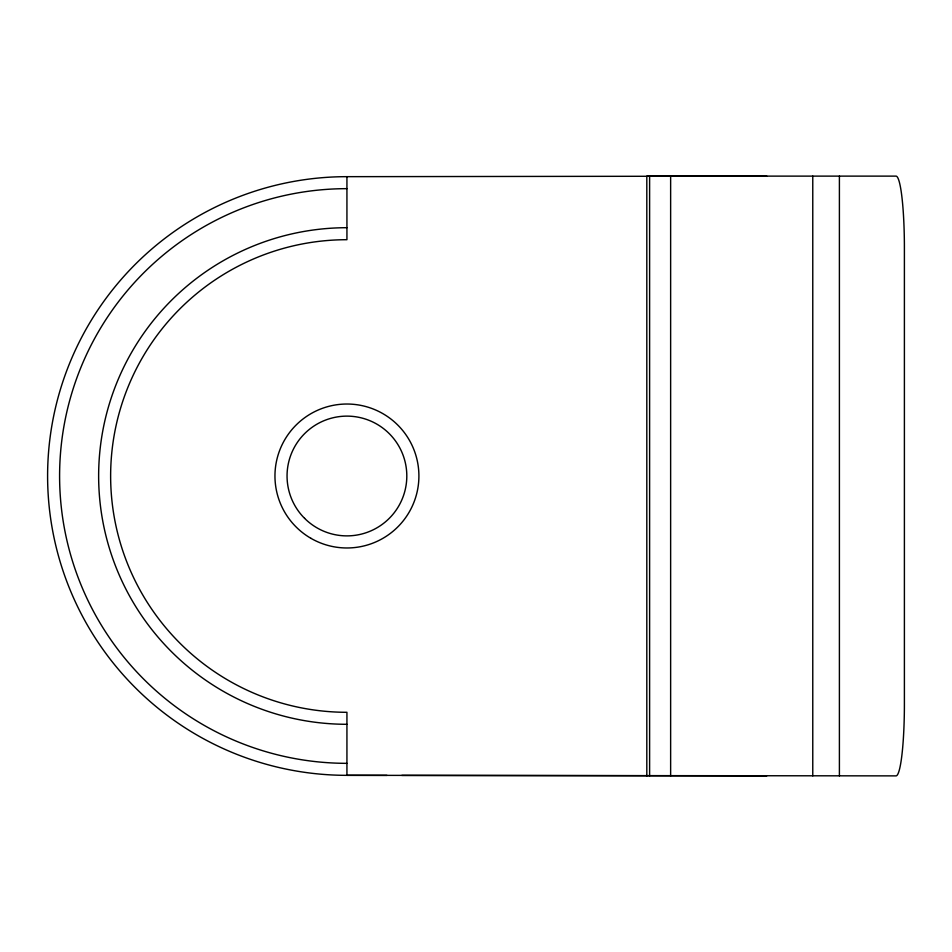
<?xml version="1.0" encoding="UTF-8"?>
<svg xmlns="http://www.w3.org/2000/svg" width="952" height="952" viewBox="0 0 952 952"><rect width="100%" height="100%" fill="white"/><g stroke="black" fill="none" stroke-linecap="round" stroke-linejoin="round"><path stroke-width="1.43" d="M646.813 775.88L646.813 176.12L895.987 176.12A71.971 8.413 90 0 1 904.4 248.091L904.4 703.909A71.971 8.413 90 0 1 895.987 775.88L346.933 775.333A299.333 299.333 0 0 1 47.6 476A299.333 299.333 0 0 1 346.933 176.667L766.765 176.12M386.988 775.38L346.933 775.333L346.933 712.298A236.298 236.298 0 0 1 110.634 476A236.298 236.298 0 0 1 346.933 239.702L346.933 176.667M401.815 775.404L766.765 775.88M839.402 176.12L839.402 775.88M812.77 176.12L812.77 775.88M670.636 176.12L670.636 775.88M649.609 176.12L649.609 775.88M346.933 724.293A248.293 248.293 0 0 1 98.639 476A248.293 248.293 0 0 1 346.933 227.706M346.933 763.337A287.337 287.337 0 0 1 59.595 476A287.337 287.337 0 0 1 346.933 188.663M304.592 518.34A59.869 59.869 0 0 0 404.767 491.494A59.869 59.869 0 0 0 331.439 418.166A59.869 59.869 0 0 0 304.592 518.34M310.947 538.332A71.971 71.971 0 0 0 418.904 476A71.971 71.971 0 0 0 310.947 413.668A71.971 71.971 0 0 0 310.947 538.332"/></g></svg>
